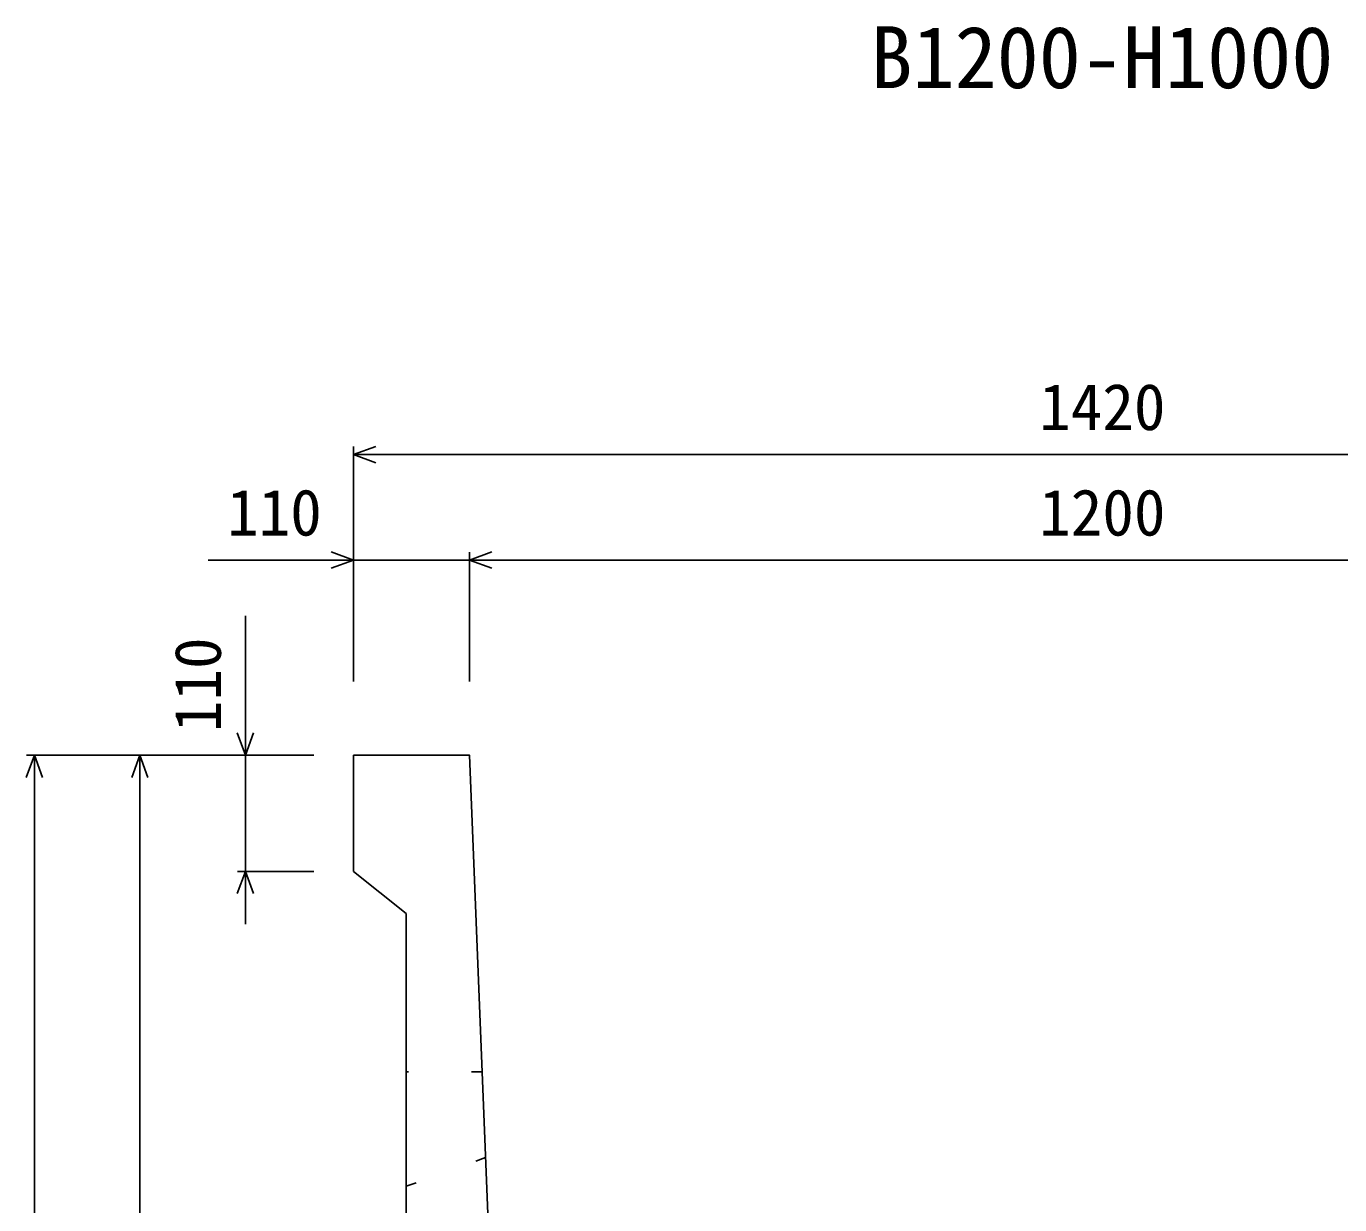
# Model space of a CAD drawing. Units: millimetres, scale not verified. Extents: x -33600 to 33600, y -11880 to 11880.
# Drawn here: x 10248 to 11493, y -1354 to -237 of the extents above; entities that cross this region are included whole.
import ezdxf
from ezdxf.enums import TextEntityAlignment as Align

# ---------------------------------------------------------------- set-up
doc = ezdxf.new("R2010")
doc.units = ezdxf.units.MM
doc.header["$LTSCALE"] = 40
doc.linetypes.add('DOTTED', pattern=[1.75, 0.25, -1.5])
for name, color, linetype, lineweight in [('0-0_DIM', 7, 'Continuous', 25), ('0-5_OUTLINE', 3, 'Continuous', 25), ('0-6_OUTLINE2', 4, 'DOTTED', 25), ('0-7_TXT', 7, 'Continuous', 25)]:
    doc.layers.add(name, color=color, linetype=linetype, lineweight=lineweight)
doc.styles.add('ＭＳ ゴシック', font='')
doc.styles.get('ＭＳ ゴシック').set_extended_font_data('MS Gothic')

msp = doc.modelspace()

# ---------------------------------------------------------------- linework, layer by layer
at = {"layer": '0-0_DIM'}
for p, q in [((10558.16, -635.67), (10558.16, -858.17)), ((11978.16, -643.17), (10558.16, -643.17)), ((10420.38, -743.17), (10558.16, -743.17)), ((10668.16, -743.17), (10558.16, -743.17)), ((10668.16, -735.67), (10668.16, -858.17)), ((10668.16, -743.17), (11868.16, -743.17)), ((10455.66, -928.17), (10455.66, -795.92)), ((10248.16, -928.17), (10520.66, -928.17)), ((10255.66, -928.17), (10255.66, -2028.17)), ((10355.66, -928.17), (10355.66, -1928.17)), ((10455.66, -928.17), (10455.66, -1038.17)), ((10520.66, -1038.17), (10448.16, -1038.17)), ((10455.66, -1088.17), (10455.66, -1038.17))]:
    msp.add_line(p, q, dxfattribs=at)
for points in [[(10579.3, -650.87), (10558.16, -643.17), (10579.3, -635.48)], [(10537.01, -735.48), (10558.16, -743.17), (10537.01, -750.87)], [(10689.3, -750.87), (10668.16, -743.17), (10689.3, -735.48)], [(10447.96, -907.03), (10455.66, -928.17), (10463.35, -907.03)], [(10263.35, -949.32), (10255.66, -928.17), (10247.96, -949.32)], [(10347.96, -949.32), (10355.66, -928.17), (10363.35, -949.32)], [(10463.35, -1059.32), (10455.66, -1038.17), (10447.96, -1059.32)]]:
    msp.add_lwpolyline(points, dxfattribs=at)
at = {"layer": '0-5_OUTLINE'}
msp.add_line((10558.16, -928.17), (10558.16, -1038.17), dxfattribs=at)
for points in [[(10558.16, -928.17), (10668.16, -928.17), (10705.47, -1860.97)], [(10608.16, -1968.17), (10608.16, -1078.17), (10558.16, -1038.17)]]:
    msp.add_lwpolyline(points, dxfattribs=at)
at = {"layer": '0-6_OUTLINE2'}
for p, q in [((10680.16, -1228.17), (10608.16, -1228.17)), ((10608.16, -1336.65), (10683.41, -1309.52))]:
    msp.add_line(p, q, dxfattribs=at)

# ---------------------------------------------------------------- texts
at = {"layer": '0-0_DIM', "style": 'ＭＳ ゴシック'}
for s, p in [('1420', (11208.16, -633.17)), ('110', (10438.34, -733.17)), ('1200', (11208.16, -733.17))]:
    msp.add_text(s, height=43.99, dxfattribs=at).set_placement(p, align=Align.BOTTOM_LEFT)
msp.add_text('110', height=43.99, rotation=90, dxfattribs=at).set_placement((10445.66, -906.25), align=Align.BOTTOM_LEFT)
at = {"layer": '0-7_TXT', "style": 'ＭＳ ゴシック'}
msp.add_text('B1200-H1000', height=58.65, dxfattribs=at).set_placement((11048.16, -313.5), align=Align.BOTTOM_LEFT)

doc.saveas('drawing.dxf')
